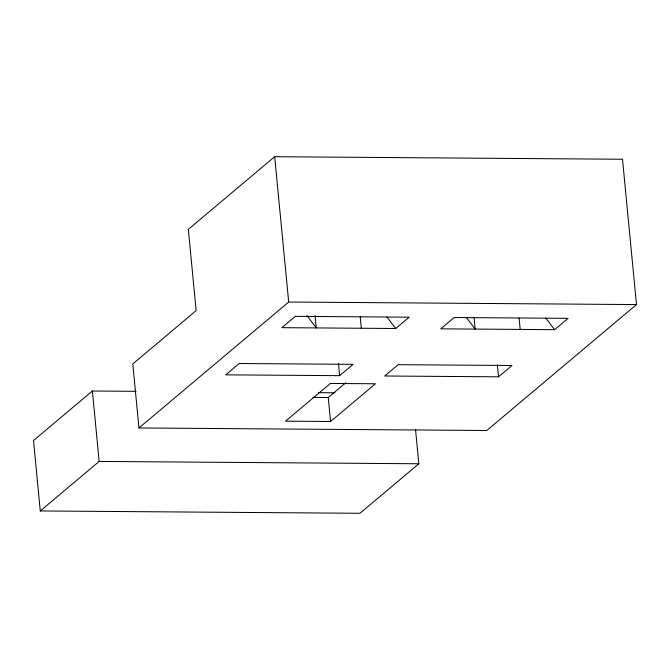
<?xml version="1.0" encoding="UTF-8"?>
<svg xmlns="http://www.w3.org/2000/svg" width="670" height="670" viewBox="0 0 670 670"><rect width="100%" height="100%" fill="white"/><g stroke="black" fill="none" stroke-linecap="round" stroke-linejoin="round"><path stroke-width="1" d="M274.683 156.713L188.329 229.349L196.151 310.604L132.794 363.944L138.958 427.963L486.78 430.5L636.5 304.574L622.505 159.251L274.683 156.713L288.678 302.036L138.958 427.963M136.069 391.33L92.376 391.012L33.5 440.533L40.284 510.95L359.949 513.287L418.834 463.766L415.542 429.587M40.284 510.95L99.16 461.429L418.834 463.766M339.64 375.669L353.098 364.346L239.249 363.517L225.79 374.84L339.64 375.669L338.484 363.668M395.719 328.501L409.177 317.186L295.328 316.357L281.869 327.672L395.719 328.501L386.925 316.927M312.907 397.394L328.258 397.503L345.879 382.679M330.57 421.505L375.435 383.776L330.394 383.449L285.529 421.179L330.57 421.505L328.258 397.503M498.539 376.825L511.997 365.51L398.139 364.681L384.68 375.996L498.539 376.825L497.383 364.823M554.609 329.665L568.068 318.342L454.218 317.513L440.76 328.836L554.609 329.665L545.816 318.083M288.678 302.036L636.5 304.574M318.434 392.662L335.075 392.779M466.37 317.505L475.164 329.087L474.067 317.664M306.852 315.52L316.274 327.923L315.076 315.47M519.108 317.99L520.205 329.414M360.217 316.835L361.314 328.25M92.376 391.012L99.16 461.429"/></g></svg>
